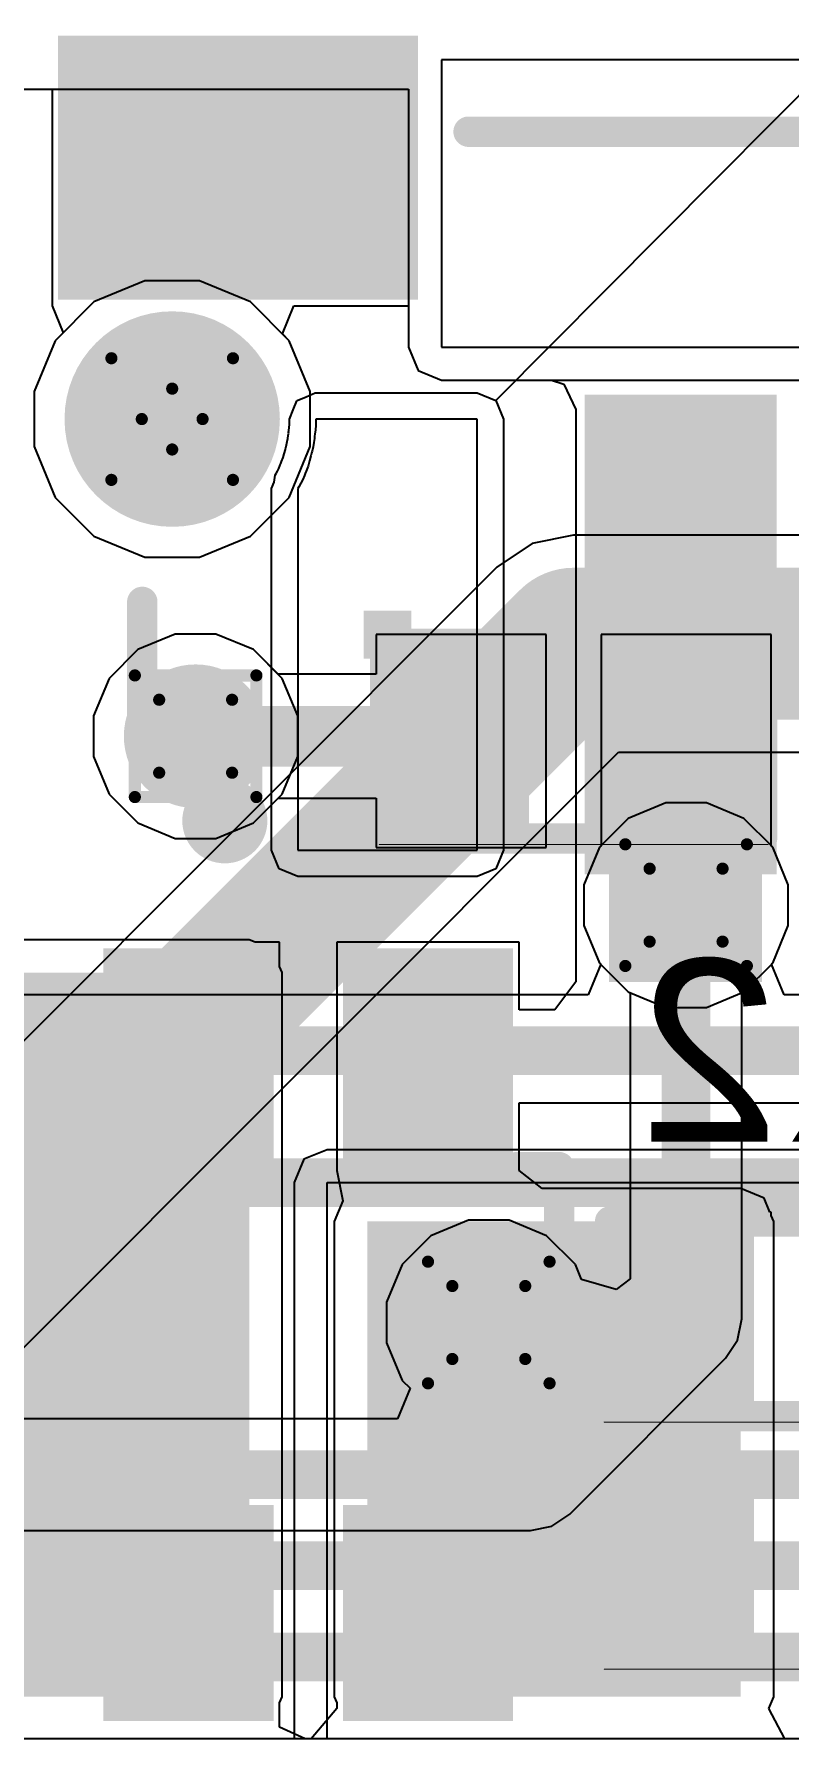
# Model space of a CAD drawing. Header units: inches. Extents: x -22 to 5433, y -13 to 5447.
# Drawn here: x 48.98 to 52.13, y 27.24 to 34.36 of the extents above; entities that cross this region are included whole.
import ezdxf

# ---------------------------------------------------------------- set-up
doc = ezdxf.new("R2010")
doc.units = ezdxf.units.IN
for name, color, linetype in [('Bottom Layer', 5, 'Continuous'), ('Bottom Overlay', 54, 'Continuous'), ('Bottom Paste', 16, 'Continuous'), ('Bottom Solder', 6, 'Continuous'), ('Drill Drawing', 1, 'Continuous'), ('Ground', 16, 'Continuous'), ('Keep-Out Layer', 6, 'Continuous'), ('Pad Holes', 156, 'Continuous'), ('Power', 76, 'Continuous'), ('Top Layer', 1, 'Continuous'), ('Top Overlay', 2, 'Continuous'), ('Top Paste', 8, 'Continuous'), ('Top Solder', 216, 'Continuous'), ('Via Holes', 16, 'Continuous')]:
    doc.layers.add(name, color=color, linetype=linetype)
doc.styles.add('Arial', font='', dxfattribs={"height": 0.2})
doc.styles.get('Arial').set_extended_font_data('Arial')

msp = doc.modelspace()

# ---------------------------------------------------------------- hatches: boundary and pattern name
at = {"layer": 'Bottom Layer'}
for points in [[(50.4821, 33.3542), (49.1821, 33.3542), (49.1821, 34.2542), (50.4821, 34.2542)], [(51.3821, 30.4038), (52.0222, 30.4038), (52.0222, 32.7947), (51.3821, 32.7947)], [(51.3821, 32.7542), (51.9821, 32.7542), (51.9821, 30.9542), (51.3821, 30.9542)], [(50.3571, 31.9542), (50.5571, 31.9542), (50.5571, 31.7542), (50.3571, 31.7542)], [(50.3571, 31.9542), (50.5571, 31.9542), (50.5571, 31.7542), (50.3571, 31.7542)], [(48.0761, 27.4185), (49.8791, 27.4185), (49.8791, 30.4425), (48.0761, 30.4425)], [(49.3711, 30.4425), (49.8791, 30.4425), (49.8791, 29.7435), (49.3711, 29.7435)], [(50.3721, 30.4425), (50.8801, 30.4425), (50.8801, 29.7435), (50.3721, 29.7435)], [(50.3721, 27.4185), (51.9333, 27.4185), (51.9333, 29.4035), (50.3721, 29.4035)], [(51.4761, 28.6796), (51.4761, 29.3146), (51.9333, 29.3146), (51.9333, 28.6796)], [(51.4761, 27.6479), (51.4761, 28.2829), (51.9333, 28.2829), (51.9333, 27.6479)], [(49.3711, 28.1175), (49.8791, 28.1175), (49.8791, 27.4185), (49.3711, 27.4185)], [(50.3721, 28.1175), (50.8801, 28.1175), (50.8801, 27.4185), (50.3721, 27.4185)]]:
    msp.add_hatch(color=5, dxfattribs=at).paths.add_polyline_path(points)
h = msp.add_hatch(color=5, dxfattribs=at)
edge = h.paths.add_edge_path()
edge.add_arc((49.6551, 31.4296), 0.3, 0, 360)
h = msp.add_hatch(color=5, dxfattribs=at)
edge = h.paths.add_edge_path()
edge.add_arc((51.7047, 30.7243), 0.3, 0, 360)
h = msp.add_hatch(color=5, dxfattribs=at)
edge = h.paths.add_edge_path()
edge.add_arc((50.8801, 28.9813), 0.3, 0, 360)
at = {"layer": 'Bottom Paste'}
for points in [[(50.4821, 33.3542), (49.1821, 33.3542), (49.1821, 34.2542), (50.4821, 34.2542)], [(51.3821, 32.7542), (51.9821, 32.7542), (51.9821, 30.9542), (51.3821, 30.9542)], [(49.3711, 30.4425), (49.8791, 30.4425), (49.8791, 29.7435), (49.3711, 29.7435)], [(50.3721, 30.4425), (50.8801, 30.4425), (50.8801, 29.7435), (50.3721, 29.7435)], [(51.4761, 28.6796), (51.4761, 29.3146), (51.9333, 29.3146), (51.9333, 28.6796)], [(51.4761, 27.6479), (51.4761, 28.2829), (51.9333, 28.2829), (51.9333, 27.6479)], [(49.3711, 28.1175), (49.8791, 28.1175), (49.8791, 27.4185), (49.3711, 27.4185)], [(50.3721, 28.1175), (50.8801, 28.1175), (50.8801, 27.4185), (50.3721, 27.4185)]]:
    msp.add_hatch(color=16, dxfattribs=at).paths.add_polyline_path(points)
at = {"layer": 'Bottom Solder'}
for points in [[(50.5837, 33.2526), (49.0805, 33.2526), (49.0805, 34.3558), (50.5837, 34.3558)], [(51.2805, 32.8558), (52.0837, 32.8558), (52.0837, 30.8526), (51.2805, 30.8526)], [(49.2695, 30.5441), (49.9807, 30.5441), (49.9807, 29.6419), (49.2695, 29.6419)], [(50.2705, 30.5441), (50.9817, 30.5441), (50.9817, 29.6419), (50.2705, 29.6419)], [(51.4211, 28.6246), (51.4211, 29.3696), (51.9883, 29.3696), (51.9883, 28.6246)], [(51.4211, 27.5929), (51.4211, 28.3379), (51.9883, 28.3379), (51.9883, 27.5929)], [(49.2695, 28.2191), (49.9807, 28.2191), (49.9807, 27.3169), (49.2695, 27.3169)], [(50.2705, 28.2191), (50.9817, 28.2191), (50.9817, 27.3169), (50.2705, 27.3169)]]:
    msp.add_hatch(color=6, dxfattribs=at).paths.add_polyline_path(points)
h = msp.add_hatch(color=6, dxfattribs=at)
edge = h.paths.add_edge_path()
edge.add_arc((49.5571, 32.7542), 0.1016, 0, 360)
at = {"layer": 'Ground'}
h = msp.add_hatch(color=16, dxfattribs=at)
edge = h.paths.add_edge_path()
edge.add_arc((49.6551, 31.4296), 0.3, 0, 360)
h = msp.add_hatch(color=16, dxfattribs=at)
edge = h.paths.add_edge_path()
edge.add_arc((51.7047, 30.7243), 0.3, 0, 360)
h = msp.add_hatch(color=16, dxfattribs=at)
edge = h.paths.add_edge_path()
edge.add_arc((50.8801, 28.9813), 0.3, 0, 360)
at = {"layer": 'Pad Holes'}
h = msp.add_hatch(color=7, dxfattribs=at)
edge = h.paths.add_edge_path()
edge.add_arc((49.5571, 32.7542), 0.45, 0, 360)
at = {"layer": 'Power'}
h = msp.add_hatch(color=76, dxfattribs=at)
edge = h.paths.add_edge_path()
edge.add_arc((49.6551, 31.4296), 0.3, 0, 360)
h = msp.add_hatch(color=76, dxfattribs=at)
edge = h.paths.add_edge_path()
edge.add_arc((51.7047, 30.7243), 0.3, 0, 360)
h = msp.add_hatch(color=76, dxfattribs=at)
edge = h.paths.add_edge_path()
edge.add_arc((50.8801, 28.9813), 0.3, 0, 360)
at = {"layer": 'Top Layer'}
h = msp.add_hatch(color=1, dxfattribs=at)
edge = h.paths.add_edge_path()
edge.add_arc((49.6551, 31.4296), 0.3, 0, 360)
for points in [[(50.5363, 31.0919), (50.5363, 31.7269), (50.9935, 31.7269), (50.9935, 31.0919)], [(51.4761, 31.0919), (51.4761, 31.7269), (51.9333, 31.7269), (51.9333, 31.0919)]]:
    msp.add_hatch(color=1, dxfattribs=at).paths.add_polyline_path(points)
h = msp.add_hatch(color=1, dxfattribs=at)
edge = h.paths.add_edge_path()
edge.add_arc((51.7047, 30.7243), 0.3, 0, 360)
h = msp.add_hatch(color=1, dxfattribs=at)
edge = h.paths.add_edge_path()
edge.add_arc((50.8801, 28.9813), 0.3, 0, 360)
at = {"layer": 'Top Paste'}
for points in [[(50.5363, 31.0919), (50.5363, 31.7269), (50.9935, 31.7269), (50.9935, 31.0919)], [(51.4761, 31.0919), (51.4761, 31.7269), (51.9333, 31.7269), (51.9333, 31.0919)]]:
    msp.add_hatch(color=8, dxfattribs=at).paths.add_polyline_path(points)
at = {"layer": 'Top Solder'}
h = msp.add_hatch(color=216, dxfattribs=at)
edge = h.paths.add_edge_path()
edge.add_arc((49.5571, 32.7542), 0.1016, 0, 360)
for points in [[(50.4813, 31.0369), (50.4813, 31.7819), (51.0485, 31.7819), (51.0485, 31.0369)], [(51.4211, 31.0369), (51.4211, 31.7819), (51.9883, 31.7819), (51.9883, 31.0369)]]:
    msp.add_hatch(color=216, dxfattribs=at).paths.add_polyline_path(points)
at = {"layer": 'Via Holes'}
h = msp.add_hatch(color=7, dxfattribs=at)
edge = h.paths.add_edge_path()
edge.add_arc((49.6551, 31.4296), 0.15, 0, 360)
h = msp.add_hatch(color=7, dxfattribs=at)
edge = h.paths.add_edge_path()
edge.add_arc((51.7047, 30.7243), 0.15, 0, 360)
h = msp.add_hatch(color=7, dxfattribs=at)
edge = h.paths.add_edge_path()
edge.add_arc((50.8801, 28.9813), 0.15, 0, 360)

# ---------------------------------------------------------------- linework, layer by layer
at = {"layer": 'Bottom Layer'}
for p, q in [((40.7652, 34.1324), (49.0551, 34.1324)), ((49.0551, 34.1324), (49.0551, 33.2272)), ((49.0551, 33.2272), (49.0551, 33.2272)), ((49.0551, 33.2272), (49.1017, 33.1147)), ((50.0174, 33.1098), (50.066, 33.2272)), ((50.066, 33.2272), (50.5446, 33.2272)), ((50.5446, 33.2272), (50.5446, 33.0542)), ((49.1017, 33.1147), (49.068, 33.081)), ((50.0463, 33.081), (50.0174, 33.1098)), ((49.068, 33.081), (48.9801, 32.8689)), ((50.1341, 32.8689), (50.0463, 33.081)), ((50.5446, 33.0542), (50.5849, 32.957)), ((50.5849, 32.957), (50.6821, 32.9167)), ((50.6821, 32.9167), (51.1428, 32.9167)), ((51.1428, 32.9167), (51.1936, 32.9006)), ((51.1936, 32.9006), (51.2446, 32.7947)), ((48.9801, 32.8689), (48.9801, 32.6394)), ((50.1341, 32.6394), (50.1341, 32.8689)), ((50.8321, 32.7542), (50.1571, 32.7542)), ((50.1571, 32.7542), (50.1573, 32.7452)), ((50.8321, 30.9542), (50.8321, 32.7542)), ((51.2446, 32.7947), (51.2446, 30.4038)), ((50.1522, 32.6827), (50.1514, 32.6737)), ((50.1536, 32.6916), (50.1522, 32.6827)), ((50.1522, 32.6827), (50.1522, 32.6827)), ((50.1557, 32.7094), (50.1536, 32.6916)), ((50.1569, 32.7273), (50.1557, 32.7094)), ((50.1573, 32.7452), (50.1569, 32.7273)), ((48.9801, 32.6394), (49.068, 32.4273)), ((50.0463, 32.4273), (50.1341, 32.6394)), ((50.1395, 32.6116), (50.137, 32.6007)), ((50.1418, 32.6203), (50.1395, 32.6116)), ((50.1459, 32.6379), (50.1418, 32.6203)), ((50.1491, 32.6557), (50.1459, 32.6379)), ((50.1514, 32.6737), (50.1491, 32.6557)), ((50.117, 32.5371), (50.1127, 32.5269)), ((50.1247, 32.558), (50.117, 32.5371)), ((50.1314, 32.5792), (50.1247, 32.558)), ((50.137, 32.6007), (50.1314, 32.5792)), ((50.0866, 32.4712), (50.0821, 32.4637)), ((50.0951, 32.4866), (50.0866, 32.4712)), ((50.1028, 32.5024), (50.0951, 32.4866)), ((50.1096, 32.5186), (50.1028, 32.5024)), ((50.1127, 32.5269), (50.1096, 32.5186)), ((49.068, 32.4273), (49.2303, 32.265)), ((49.884, 32.265), (50.0463, 32.4273)), ((50.0821, 32.4637), (50.0821, 32.4542)), ((50.0821, 32.4542), (50.0821, 30.9542)), ((49.2303, 32.265), (49.4423, 32.1772)), ((49.6719, 32.1772), (49.884, 32.265)), ((49.4423, 32.1772), (49.6719, 32.1772)), ((49.5702, 31.8566), (49.4132, 31.7916)), ((49.74, 31.8566), (49.5702, 31.8566)), ((49.897, 31.7916), (49.74, 31.8566)), ((49.4132, 31.7916), (49.2931, 31.6714)), ((50.0171, 31.6714), (49.897, 31.7916)), ((49.2931, 31.6714), (49.2281, 31.5145)), ((50.0821, 31.5145), (50.0171, 31.6714)), ((49.2281, 31.5145), (49.2281, 31.3446)), ((50.0821, 31.3446), (50.0821, 31.5145)), ((49.2281, 31.3446), (49.2931, 31.1877)), ((50.0171, 31.1877), (50.0821, 31.3446)), ((49.2931, 31.1877), (49.4132, 31.0676)), ((49.897, 31.0676), (50.0171, 31.1877)), ((49.4132, 31.0676), (49.5702, 31.0026)), ((49.74, 31.0026), (49.897, 31.0676)), ((49.5702, 31.0026), (49.74, 31.0026)), ((50.0821, 30.9542), (50.8321, 30.9542)), ((49.8791, 30.58), (48.0761, 30.58)), ((49.9044, 30.5695), (49.8791, 30.58)), ((50.0061, 30.5695), (49.9044, 30.5695)), ((50.0061, 30.4678), (50.0061, 30.5695)), ((51.0071, 30.5695), (50.2451, 30.5695)), ((50.2451, 30.5695), (50.2451, 29.6165)), ((51.0071, 30.2873), (51.0071, 30.5695)), ((50.0166, 30.4425), (50.0061, 30.4678)), ((50.0166, 27.4185), (50.0166, 30.4425)), ((51.2446, 30.4038), (51.1555, 30.2873)), ((51.1555, 30.2873), (51.0071, 30.2873)), ((51.0071, 29.668), (51.0071, 29.8988)), ((51.0071, 29.8988), (52.219, 29.8988)), ((51.0071, 29.6165), (51.0071, 29.668)), ((50.2451, 29.6165), (50.2451, 29.6165)), ((50.2451, 29.6165), (50.2703, 29.4895)), ((51.1028, 29.541), (51.0071, 29.6165)), ((50.2703, 29.4895), (50.2347, 29.4035)), ((51.9333, 29.541), (51.1028, 29.541)), ((52.0305, 29.5007), (51.9333, 29.541)), ((52.055, 29.4416), (52.0305, 29.5007)), ((52.0603, 29.4416), (52.055, 29.4416)), ((52.0603, 29.4288), (52.0603, 29.4416)), ((52.0708, 29.4035), (52.0603, 29.4288)), ((50.2347, 29.4035), (50.2347, 27.4185)), ((52.0708, 27.4185), (52.0708, 29.4035)), ((50.0061, 27.3933), (50.0166, 27.4185)), ((50.2347, 27.4185), (50.2451, 27.3933)), ((52.0504, 27.3694), (52.0708, 27.4185)), ((50.0061, 27.2915), (50.0061, 27.3933)), ((50.2451, 27.3694), (50.1385, 27.2424)), ((50.2451, 27.3933), (50.2451, 27.3694)), ((52.1175, 27.2424), (52.0504, 27.3694)), ((50.1128, 27.2424), (50.0061, 27.2915)), ((50.1385, 27.2424), (50.1128, 27.2424)), ((52.8554, 27.2424), (52.1175, 27.2424))]:
    msp.add_line(p, q, dxfattribs=at)
msp.add_lwpolyline([(50.6261, 30.093, 0.127, 0.127, 0), (52.2995, 30.093, 0.127, 0.127, 0)], format="xyseb", dxfattribs=at)
msp.add_lwpolyline([(50.5944, 30.093, 0.0635, 0.0635, 1), (50.6579, 30.093, 0.0635, 0.0635, 1)], format="xyseb", close=True, dxfattribs=at)
at = {"layer": 'Bottom Overlay'}
for points in [[(50.7956, 33.9542, 0.127, 0.127, 0), (52.5686, 33.9542, 0.127, 0.127, 0)], [(49.4321, 31.4042, 0.127, 0.127, 0), (49.4321, 31.9907, 0.127, 0.127, 0)], [(49.4321, 31.4042, 0.127, 0.127, 0), (49.7686, 31.4042, 0.127, 0.127, 0)], [(50.9967, 29.6301, 0.127, 0.127, 0), (51.1739, 29.6301, 0.127, 0.127, 0)], [(51.1739, 29.6301, 0.127, 0.127, 0), (51.1745, 28.2193, 0.127, 0.127, 0)], [(51.3872, 28.5907, 0.127, 0.127, 0), (51.3872, 29.4035, 0.127, 0.127, 0)], [(51.3872, 29.4035, 0.127, 0.127, 0), (52.962, 29.4035, 0.127, 0.127, 0)], [(51.3872, 28.5907, 0.127, 0.127, 0), (52.962, 28.5907, 0.127, 0.127, 0)], [(51.3618, 28.5653, 0.00323, 0.00323, 0), (52.9874, 28.5653, 0.00323, 0.00323, 0)], [(51.3872, 27.559, 0.127, 0.127, 0), (51.3872, 28.3718, 0.127, 0.127, 0)], [(51.3872, 28.3718, 0.127, 0.127, 0), (52.962, 28.3718, 0.127, 0.127, 0)], [(50.9973, 28.2193, 0.127, 0.127, 0), (51.1745, 28.2193, 0.127, 0.127, 0)], [(51.3872, 27.559, 0.127, 0.127, 0), (52.962, 27.559, 0.127, 0.127, 0)], [(51.3618, 27.5336, 0.00323, 0.00323, 0), (52.9874, 27.5336, 0.00323, 0.00323, 0)]]:
    msp.add_lwpolyline(points, format="xyseb", dxfattribs=at)
for points in [[(50.7639, 33.9542, 0.0635, 0.0635, 1), (50.8274, 33.9542, 0.0635, 0.0635, 1)], [(49.4004, 31.9907, 0.0635, 0.0635, 1), (49.4639, 31.9907, 0.0635, 0.0635, 1)], [(49.4004, 31.4042, 0.0635, 0.0635, 1), (49.4639, 31.4042, 0.0635, 0.0635, 1)], [(49.4004, 31.4042, 0.0635, 0.0635, 1), (49.4639, 31.4042, 0.0635, 0.0635, 1)], [(49.7369, 31.4042, 0.0635, 0.0635, 1), (49.8004, 31.4042, 0.0635, 0.0635, 1)], [(49.8279, 31.0766, 0.254, 0.254, 1), (49.7263, 31.0766, 0.254, 0.254, 1)], [(49.6628, 31.0766, 0.127, 0.127, 1), (49.7898, 31.0766, 0.127, 0.127, 1)], [(49.7644, 31.0766, 0.127, 0.127, 1), (49.8914, 31.0766, 0.127, 0.127, 1)], [(50.965, 29.6301, 0.0635, 0.0635, 1), (51.0285, 29.6301, 0.0635, 0.0635, 1)], [(51.1422, 29.6301, 0.0635, 0.0635, 1), (51.2057, 29.6301, 0.0635, 0.0635, 1)], [(51.1422, 29.6301, 0.0635, 0.0635, 1), (51.2057, 29.6301, 0.0635, 0.0635, 1)], [(51.3555, 29.4035, 0.0635, 0.0635, 1), (51.419, 29.4035, 0.0635, 0.0635, 1)], [(51.3555, 29.4035, 0.0635, 0.0635, 1), (51.419, 29.4035, 0.0635, 0.0635, 1)], [(51.3555, 28.5907, 0.0635, 0.0635, 1), (51.419, 28.5907, 0.0635, 0.0635, 1)], [(51.3555, 28.5907, 0.0635, 0.0635, 1), (51.419, 28.5907, 0.0635, 0.0635, 1)], [(51.361, 28.5653, 0.00161, 0.00161, 1), (51.3626, 28.5653, 0.00161, 0.00161, 1)], [(51.3555, 28.3718, 0.0635, 0.0635, 1), (51.419, 28.3718, 0.0635, 0.0635, 1)], [(51.3555, 28.3718, 0.0635, 0.0635, 1), (51.419, 28.3718, 0.0635, 0.0635, 1)], [(50.9656, 28.2193, 0.0635, 0.0635, 1), (51.0291, 28.2193, 0.0635, 0.0635, 1)], [(51.1428, 28.2193, 0.0635, 0.0635, 1), (51.2063, 28.2193, 0.0635, 0.0635, 1)], [(51.1428, 28.2193, 0.0635, 0.0635, 1), (51.2063, 28.2193, 0.0635, 0.0635, 1)], [(51.3555, 27.559, 0.0635, 0.0635, 1), (51.419, 27.559, 0.0635, 0.0635, 1)], [(51.3555, 27.559, 0.0635, 0.0635, 1), (51.419, 27.559, 0.0635, 0.0635, 1)], [(51.361, 27.5336, 0.00161, 0.00161, 1), (51.3626, 27.5336, 0.00161, 0.00161, 1)]]:
    msp.add_lwpolyline(points, format="xyseb", close=True, dxfattribs=at)
at = {"layer": 'Bottom Solder'}
for p, q in [((50.9099, 32.8319), (5432.8521, 5447.4931)), ((50.0629, 32.7922), (50.078, 32.8305)), ((50.078, 32.8305), (50.0789, 32.831)), ((50.0789, 32.831), (50.0793, 32.8319)), ((50.0793, 32.8319), (50.1174, 32.8477)), ((50.1174, 32.8477), (50.1551, 32.8641)), ((50.1551, 32.8641), (50.1561, 32.8637)), ((50.1561, 32.8637), (50.1571, 32.8641)), ((50.1571, 32.8641), (50.8321, 32.8641)), ((50.8321, 32.8641), (50.9099, 32.8319)), ((50.9099, 32.8319), (50.9421, 32.7542)), ((50.0471, 32.7542), (50.0629, 32.7922)), ((50.0475, 32.7532), (50.0471, 32.7542)), ((50.0472, 32.7522), (50.0475, 32.7532)), ((50.0473, 32.7453), (50.0472, 32.7522)), ((50.9421, 32.7542), (50.9421, 30.9542)), ((50.0404, 32.6725), (50.0421, 32.6857)), ((50.0421, 32.6857), (50.0427, 32.6927)), ((50.0427, 32.6927), (50.0445, 32.696)), ((50.0436, 32.6998), (50.0446, 32.7065)), ((50.0445, 32.696), (50.0436, 32.6998)), ((50.0446, 32.7065), (50.0462, 32.7196)), ((50.0462, 32.7196), (50.047, 32.7321)), ((50.047, 32.7321), (50.0473, 32.7453)), ((50.0207, 32.5937), (50.0257, 32.6096)), ((50.0257, 32.6096), (50.0301, 32.6265)), ((50.0301, 32.6265), (50.0321, 32.6354)), ((50.0321, 32.6354), (50.0336, 32.6376)), ((50.0333, 32.6402), (50.0351, 32.647)), ((50.0336, 32.6376), (50.0333, 32.6402)), ((50.0351, 32.647), (50.0381, 32.66)), ((50.0381, 32.66), (50.0404, 32.6725)), ((49.9914, 32.5262), (49.9974, 32.5372)), ((49.9974, 32.5372), (50.0026, 32.5479)), ((50.0026, 32.5479), (50.0075, 32.5595)), ((50.0075, 32.5595), (50.0098, 32.5656)), ((50.0098, 32.5656), (50.0111, 32.567)), ((50.0111, 32.5689), (50.0146, 32.5773)), ((50.0111, 32.567), (50.0111, 32.5689)), ((50.0146, 32.5773), (50.0207, 32.5937)), ((49.9721, 32.4636), (49.9835, 32.4911)), ((49.9835, 32.4911), (49.9879, 32.5205)), ((49.9879, 32.5205), (49.9914, 32.5262)), ((49.9721, 32.454), (49.9721, 32.4636)), ((49.9721, 30.9542), (49.9721, 32.454)), ((50.0044, 30.8764), (49.9721, 30.9542)), ((50.9421, 30.9542), (50.9099, 30.8764)), ((50.0821, 30.8442), (50.0044, 30.8764)), ((50.8321, 30.8442), (50.0821, 30.8442)), ((50.9099, 30.8764), (50.8321, 30.8442))]:
    msp.add_line(p, q, dxfattribs=at)
at = {"layer": 'Drill Drawing'}
for points in [[(49.3031, 33.0082, 0.0508, 0.0508, 0), (49.5571, 32.8812, 0.0508, 0.0508, 0)], [(49.3031, 33.0082, 0.0508, 0.0508, 0), (49.4301, 32.7542, 0.0508, 0.0508, 0)], [(49.5571, 32.8812, 0.0508, 0.0508, 0), (49.8111, 33.0082, 0.0508, 0.0508, 0)], [(49.6841, 32.7542, 0.0508, 0.0508, 0), (49.8111, 33.0082, 0.0508, 0.0508, 0)], [(49.3031, 32.5002, 0.0508, 0.0508, 0), (49.4301, 32.7542, 0.0508, 0.0508, 0)], [(49.6841, 32.7542, 0.0508, 0.0508, 0), (49.8111, 32.5002, 0.0508, 0.0508, 0)], [(49.3031, 32.5002, 0.0508, 0.0508, 0), (49.5571, 32.6272, 0.0508, 0.0508, 0)], [(49.5571, 32.6272, 0.0508, 0.0508, 0), (49.8111, 32.5002, 0.0508, 0.0508, 0)], [(49.4011, 31.6836, 0.0508, 0.0508, 0), (49.9091, 31.6836, 0.0508, 0.0508, 0)], [(49.4011, 31.1756, 0.0508, 0.0508, 0), (49.4011, 31.6836, 0.0508, 0.0508, 0)], [(49.9091, 31.1756, 0.0508, 0.0508, 0), (49.9091, 31.6836, 0.0508, 0.0508, 0)], [(49.5027, 31.582, 0.0508, 0.0508, 0), (49.8075, 31.582, 0.0508, 0.0508, 0)], [(49.5027, 31.2772, 0.0508, 0.0508, 0), (49.5027, 31.582, 0.0508, 0.0508, 0)], [(49.8075, 31.2772, 0.0508, 0.0508, 0), (49.8075, 31.582, 0.0508, 0.0508, 0)], [(49.5027, 31.2772, 0.0508, 0.0508, 0), (49.8075, 31.2772, 0.0508, 0.0508, 0)], [(49.4011, 31.1756, 0.0508, 0.0508, 0), (49.9091, 31.1756, 0.0508, 0.0508, 0)], [(51.4507, 30.9783, 0.0508, 0.0508, 0), (51.9587, 30.9783, 0.0508, 0.0508, 0)], [(51.4507, 30.4703, 0.0508, 0.0508, 0), (51.4507, 30.9783, 0.0508, 0.0508, 0)], [(51.9587, 30.4703, 0.0508, 0.0508, 0), (51.9587, 30.9783, 0.0508, 0.0508, 0)], [(51.5523, 30.8767, 0.0508, 0.0508, 0), (51.8571, 30.8767, 0.0508, 0.0508, 0)], [(51.5523, 30.5719, 0.0508, 0.0508, 0), (51.5523, 30.8767, 0.0508, 0.0508, 0)], [(51.8571, 30.5719, 0.0508, 0.0508, 0), (51.8571, 30.8767, 0.0508, 0.0508, 0)], [(51.5523, 30.5719, 0.0508, 0.0508, 0), (51.8571, 30.5719, 0.0508, 0.0508, 0)], [(51.4507, 30.4703, 0.0508, 0.0508, 0), (51.9587, 30.4703, 0.0508, 0.0508, 0)], [(50.6261, 29.2353, 0.0508, 0.0508, 0), (51.1341, 29.2353, 0.0508, 0.0508, 0)], [(50.6261, 28.7273, 0.0508, 0.0508, 0), (50.6261, 29.2353, 0.0508, 0.0508, 0)], [(51.1341, 28.7273, 0.0508, 0.0508, 0), (51.1341, 29.2353, 0.0508, 0.0508, 0)], [(50.7277, 29.1337, 0.0508, 0.0508, 0), (51.0325, 29.1337, 0.0508, 0.0508, 0)], [(50.7277, 28.8289, 0.0508, 0.0508, 0), (50.7277, 29.1337, 0.0508, 0.0508, 0)], [(51.0325, 28.8289, 0.0508, 0.0508, 0), (51.0325, 29.1337, 0.0508, 0.0508, 0)], [(50.7277, 28.8289, 0.0508, 0.0508, 0), (51.0325, 28.8289, 0.0508, 0.0508, 0)], [(50.6261, 28.7273, 0.0508, 0.0508, 0), (51.1341, 28.7273, 0.0508, 0.0508, 0)]]:
    msp.add_lwpolyline(points, format="xyseb", dxfattribs=at)
for points in [[(49.2904, 33.0082, 0.0254, 0.0254, 1), (49.3158, 33.0082, 0.0254, 0.0254, 1)], [(49.2904, 33.0082, 0.0254, 0.0254, 1), (49.3158, 33.0082, 0.0254, 0.0254, 1)], [(49.7984, 33.0082, 0.0254, 0.0254, 1), (49.8238, 33.0082, 0.0254, 0.0254, 1)], [(49.7984, 33.0082, 0.0254, 0.0254, 1), (49.8238, 33.0082, 0.0254, 0.0254, 1)], [(49.5444, 32.8812, 0.0254, 0.0254, 1), (49.5698, 32.8812, 0.0254, 0.0254, 1)], [(49.5444, 32.8812, 0.0254, 0.0254, 1), (49.5698, 32.8812, 0.0254, 0.0254, 1)], [(49.4174, 32.7542, 0.0254, 0.0254, 1), (49.4428, 32.7542, 0.0254, 0.0254, 1)], [(49.4174, 32.7542, 0.0254, 0.0254, 1), (49.4428, 32.7542, 0.0254, 0.0254, 1)], [(49.6714, 32.7542, 0.0254, 0.0254, 1), (49.6968, 32.7542, 0.0254, 0.0254, 1)], [(49.6714, 32.7542, 0.0254, 0.0254, 1), (49.6968, 32.7542, 0.0254, 0.0254, 1)], [(49.5444, 32.6272, 0.0254, 0.0254, 1), (49.5698, 32.6272, 0.0254, 0.0254, 1)], [(49.5444, 32.6272, 0.0254, 0.0254, 1), (49.5698, 32.6272, 0.0254, 0.0254, 1)], [(49.2904, 32.5002, 0.0254, 0.0254, 1), (49.3158, 32.5002, 0.0254, 0.0254, 1)], [(49.2904, 32.5002, 0.0254, 0.0254, 1), (49.3158, 32.5002, 0.0254, 0.0254, 1)], [(49.7984, 32.5002, 0.0254, 0.0254, 1), (49.8238, 32.5002, 0.0254, 0.0254, 1)], [(49.7984, 32.5002, 0.0254, 0.0254, 1), (49.8238, 32.5002, 0.0254, 0.0254, 1)], [(49.3884, 31.6836, 0.0254, 0.0254, 1), (49.4138, 31.6836, 0.0254, 0.0254, 1)], [(49.3884, 31.6836, 0.0254, 0.0254, 1), (49.4138, 31.6836, 0.0254, 0.0254, 1)], [(49.8964, 31.6836, 0.0254, 0.0254, 1), (49.9218, 31.6836, 0.0254, 0.0254, 1)], [(49.8964, 31.6836, 0.0254, 0.0254, 1), (49.9218, 31.6836, 0.0254, 0.0254, 1)], [(49.49, 31.582, 0.0254, 0.0254, 1), (49.5154, 31.582, 0.0254, 0.0254, 1)], [(49.49, 31.582, 0.0254, 0.0254, 1), (49.5154, 31.582, 0.0254, 0.0254, 1)], [(49.7948, 31.582, 0.0254, 0.0254, 1), (49.8202, 31.582, 0.0254, 0.0254, 1)], [(49.7948, 31.582, 0.0254, 0.0254, 1), (49.8202, 31.582, 0.0254, 0.0254, 1)], [(49.49, 31.2772, 0.0254, 0.0254, 1), (49.5154, 31.2772, 0.0254, 0.0254, 1)], [(49.49, 31.2772, 0.0254, 0.0254, 1), (49.5154, 31.2772, 0.0254, 0.0254, 1)], [(49.7948, 31.2772, 0.0254, 0.0254, 1), (49.8202, 31.2772, 0.0254, 0.0254, 1)], [(49.7948, 31.2772, 0.0254, 0.0254, 1), (49.8202, 31.2772, 0.0254, 0.0254, 1)], [(49.3884, 31.1756, 0.0254, 0.0254, 1), (49.4138, 31.1756, 0.0254, 0.0254, 1)], [(49.3884, 31.1756, 0.0254, 0.0254, 1), (49.4138, 31.1756, 0.0254, 0.0254, 1)], [(49.8964, 31.1756, 0.0254, 0.0254, 1), (49.9218, 31.1756, 0.0254, 0.0254, 1)], [(49.8964, 31.1756, 0.0254, 0.0254, 1), (49.9218, 31.1756, 0.0254, 0.0254, 1)], [(51.438, 30.9783, 0.0254, 0.0254, 1), (51.4634, 30.9783, 0.0254, 0.0254, 1)], [(51.438, 30.9783, 0.0254, 0.0254, 1), (51.4634, 30.9783, 0.0254, 0.0254, 1)], [(51.946, 30.9783, 0.0254, 0.0254, 1), (51.9714, 30.9783, 0.0254, 0.0254, 1)], [(51.946, 30.9783, 0.0254, 0.0254, 1), (51.9714, 30.9783, 0.0254, 0.0254, 1)], [(51.5396, 30.8767, 0.0254, 0.0254, 1), (51.565, 30.8767, 0.0254, 0.0254, 1)], [(51.5396, 30.8767, 0.0254, 0.0254, 1), (51.565, 30.8767, 0.0254, 0.0254, 1)], [(51.8444, 30.8767, 0.0254, 0.0254, 1), (51.8698, 30.8767, 0.0254, 0.0254, 1)], [(51.8444, 30.8767, 0.0254, 0.0254, 1), (51.8698, 30.8767, 0.0254, 0.0254, 1)], [(51.5396, 30.5719, 0.0254, 0.0254, 1), (51.565, 30.5719, 0.0254, 0.0254, 1)], [(51.5396, 30.5719, 0.0254, 0.0254, 1), (51.565, 30.5719, 0.0254, 0.0254, 1)], [(51.8444, 30.5719, 0.0254, 0.0254, 1), (51.8698, 30.5719, 0.0254, 0.0254, 1)], [(51.8444, 30.5719, 0.0254, 0.0254, 1), (51.8698, 30.5719, 0.0254, 0.0254, 1)], [(51.438, 30.4703, 0.0254, 0.0254, 1), (51.4634, 30.4703, 0.0254, 0.0254, 1)], [(51.438, 30.4703, 0.0254, 0.0254, 1), (51.4634, 30.4703, 0.0254, 0.0254, 1)], [(51.946, 30.4703, 0.0254, 0.0254, 1), (51.9714, 30.4703, 0.0254, 0.0254, 1)], [(51.946, 30.4703, 0.0254, 0.0254, 1), (51.9714, 30.4703, 0.0254, 0.0254, 1)], [(50.6134, 29.2353, 0.0254, 0.0254, 1), (50.6388, 29.2353, 0.0254, 0.0254, 1)], [(50.6134, 29.2353, 0.0254, 0.0254, 1), (50.6388, 29.2353, 0.0254, 0.0254, 1)], [(51.1214, 29.2353, 0.0254, 0.0254, 1), (51.1468, 29.2353, 0.0254, 0.0254, 1)], [(51.1214, 29.2353, 0.0254, 0.0254, 1), (51.1468, 29.2353, 0.0254, 0.0254, 1)], [(50.715, 29.1337, 0.0254, 0.0254, 1), (50.7404, 29.1337, 0.0254, 0.0254, 1)], [(50.715, 29.1337, 0.0254, 0.0254, 1), (50.7404, 29.1337, 0.0254, 0.0254, 1)], [(51.0198, 29.1337, 0.0254, 0.0254, 1), (51.0452, 29.1337, 0.0254, 0.0254, 1)], [(51.0198, 29.1337, 0.0254, 0.0254, 1), (51.0452, 29.1337, 0.0254, 0.0254, 1)], [(50.715, 28.8289, 0.0254, 0.0254, 1), (50.7404, 28.8289, 0.0254, 0.0254, 1)], [(50.715, 28.8289, 0.0254, 0.0254, 1), (50.7404, 28.8289, 0.0254, 0.0254, 1)], [(51.0198, 28.8289, 0.0254, 0.0254, 1), (51.0452, 28.8289, 0.0254, 0.0254, 1)], [(51.0198, 28.8289, 0.0254, 0.0254, 1), (51.0452, 28.8289, 0.0254, 0.0254, 1)], [(50.6134, 28.7273, 0.0254, 0.0254, 1), (50.6388, 28.7273, 0.0254, 0.0254, 1)], [(50.6134, 28.7273, 0.0254, 0.0254, 1), (50.6388, 28.7273, 0.0254, 0.0254, 1)], [(51.1214, 28.7273, 0.0254, 0.0254, 1), (51.1468, 28.7273, 0.0254, 0.0254, 1)], [(51.1214, 28.7273, 0.0254, 0.0254, 1), (51.1468, 28.7273, 0.0254, 0.0254, 1)]]:
    msp.add_lwpolyline(points, format="xyseb", close=True, dxfattribs=at)
at = {"layer": 'Ground'}
for p, q in [((40.7652, 34.1324), (50.5446, 34.1324)), ((50.5446, 34.1324), (50.5446, 33.0542)), ((49.4423, 33.3312), (49.2303, 33.2433)), ((49.6719, 33.3312), (49.4423, 33.3312)), ((49.884, 33.2433), (49.6719, 33.3312)), ((49.2303, 33.2433), (49.068, 33.081)), ((50.0463, 33.081), (49.884, 33.2433)), ((49.068, 33.081), (48.9801, 32.8689)), ((50.1341, 32.8689), (50.0463, 33.081)), ((50.5446, 33.0542), (50.5849, 32.957)), ((50.5849, 32.957), (50.6821, 32.9167)), ((50.6821, 32.9167), (52.6821, 32.9167)), ((48.9801, 32.8689), (48.9801, 32.6394)), ((50.1341, 32.6394), (50.1341, 32.8689)), ((48.9801, 32.6394), (49.068, 32.4273)), ((50.0463, 32.4273), (50.1341, 32.6394)), ((49.068, 32.4273), (49.2303, 32.265)), ((49.884, 32.265), (50.0463, 32.4273)), ((49.2303, 32.265), (49.4423, 32.1772)), ((49.6719, 32.1772), (49.884, 32.265)), ((49.4423, 32.1772), (49.6719, 32.1772)), ((49.5702, 31.8566), (49.4132, 31.7916)), ((49.74, 31.8566), (49.5702, 31.8566)), ((49.897, 31.7916), (49.74, 31.8566)), ((49.4132, 31.7916), (49.2931, 31.6714)), ((50.0171, 31.6714), (49.897, 31.7916)), ((49.2931, 31.6714), (49.2281, 31.5145)), ((50.0821, 31.5145), (50.0171, 31.6714)), ((49.2281, 31.5145), (49.2281, 31.3446)), ((50.0821, 31.3446), (50.0821, 31.5145)), ((49.2281, 31.3446), (49.2931, 31.1877)), ((50.0171, 31.1877), (50.0821, 31.3446)), ((49.2931, 31.1877), (49.4132, 31.0676)), ((49.897, 31.0676), (50.0171, 31.1877)), ((51.6198, 31.1513), (51.4628, 31.0863)), ((51.7897, 31.1513), (51.6198, 31.1513)), ((51.9466, 31.0863), (51.7897, 31.1513)), ((49.4132, 31.0676), (49.5702, 31.0026)), ((49.74, 31.0026), (49.897, 31.0676)), ((51.4628, 31.0863), (51.3427, 30.9662)), ((52.0667, 30.9662), (51.9466, 31.0863)), ((49.5702, 31.0026), (49.74, 31.0026)), ((51.3427, 30.9662), (51.2777, 30.8092)), ((52.1317, 30.8092), (52.0667, 30.9662)), ((51.2777, 30.8092), (51.2777, 30.6394)), ((52.1317, 30.6394), (52.1317, 30.8092)), ((51.2777, 30.6394), (51.3427, 30.4824)), ((52.0667, 30.4824), (52.1317, 30.6394)), ((51.348, 30.4771), (51.2954, 30.3501)), ((51.3427, 30.4824), (51.348, 30.4771)), ((52.0614, 30.4771), (52.0667, 30.4824)), ((52.114, 30.3501), (52.0614, 30.4771)), ((51.2954, 30.3501), (46.0472, 30.3501)), ((58.1333, 30.3501), (52.114, 30.3501))]:
    msp.add_line(p, q, dxfattribs=at)
for points in [[(21.9276, 30.117, 0.2032, 0.2032, 0), (58.1333, 30.117, 0.2032, 0.2032, 0)], [(30.6578, 29.5656, 0.2032, 0.2032, 0), (57.813, 29.5656, 0.2032, 0.2032, 0)], [(31.3182, 28.3464, 0.2032, 0.2032, 0), (58.131, 28.3464, 0.2032, 0.2032, 0)], [(32.0802, 27.9654, 0.2032, 0.2032, 0), (57.3817, 27.9654, 0.2032, 0.2032, 0)], [(34.5955, 27.5844, 0.2032, 0.2032, 0), (56.6997, 27.5844, 0.2032, 0.2032, 0)]]:
    msp.add_lwpolyline(points, format="xyseb", dxfattribs=at)
at = {"layer": 'Keep-Out Layer'}
for p, q in [((52.6821, 34.2542), (50.6821, 34.2542)), ((50.6821, 34.2542), (50.6821, 33.0542)), ((50.6821, 33.0542), (52.6821, 33.0542))]:
    msp.add_line(p, q, dxfattribs=at)
at = {"layer": 'Power'}
for p, q in [((39.5417, 34.1324), (50.5446, 34.1324)), ((50.5446, 34.1324), (50.5446, 33.0542)), ((49.4423, 33.3312), (49.2303, 33.2433)), ((49.6719, 33.3312), (49.4423, 33.3312)), ((49.884, 33.2433), (49.6719, 33.3312)), ((49.2303, 33.2433), (49.068, 33.081)), ((50.0463, 33.081), (49.884, 33.2433)), ((49.068, 33.081), (48.9801, 32.8689)), ((50.1341, 32.8689), (50.0463, 33.081)), ((50.5446, 33.0542), (50.5849, 32.957)), ((50.5849, 32.957), (50.6821, 32.9167)), ((50.6821, 32.9167), (52.6821, 32.9167)), ((48.9801, 32.8689), (48.9801, 32.6394)), ((50.1341, 32.6394), (50.1341, 32.8689)), ((48.9801, 32.6394), (49.068, 32.4273)), ((50.0463, 32.4273), (50.1341, 32.6394)), ((49.068, 32.4273), (49.2303, 32.265)), ((49.884, 32.265), (50.0463, 32.4273)), ((49.2303, 32.265), (49.4423, 32.1772)), ((49.6719, 32.1772), (49.884, 32.265)), ((51.2348, 32.269), (51.0614, 32.2345)), ((53.3104, 32.269), (51.2348, 32.269)), ((51.2348, 32.269), (51.2348, 32.269)), ((51.0614, 32.2345), (50.9143, 32.1362)), ((50.9143, 32.1362), (48.2127, 29.4345)), ((49.4423, 32.1772), (49.6719, 32.1772)), ((50.9143, 32.1362), (50.9143, 32.1362)), ((48.7209, 28.6609), (51.4225, 31.3626)), ((51.4225, 31.3626), (58.054, 31.3626)), ((51.6198, 31.1513), (51.4628, 31.0863)), ((51.7897, 31.1513), (51.6198, 31.1513)), ((51.9466, 31.0863), (51.7897, 31.1513)), ((51.4628, 31.0863), (51.3427, 30.9662)), ((52.0667, 30.9662), (51.9466, 31.0863)), ((51.3427, 30.9662), (51.2777, 30.8092)), ((52.1317, 30.8092), (52.0667, 30.9662)), ((51.2777, 30.8092), (51.2777, 30.6394)), ((52.1317, 30.6394), (52.1317, 30.8092)), ((51.2777, 30.6394), (51.3427, 30.4824)), ((52.0667, 30.4824), (52.1317, 30.6394)), ((51.3427, 30.4824), (51.4628, 30.3623)), ((51.9466, 30.3623), (52.0667, 30.4824)), ((51.4628, 30.3623), (51.6198, 30.2973)), ((51.7897, 30.2973), (51.9466, 30.3623)), ((51.6198, 30.2973), (51.7897, 30.2973)), ((50.205, 29.7031), (50.1078, 29.6628)), ((59.5768, 29.7031), (50.205, 29.7031)), ((50.1078, 29.6628), (50.0675, 29.5656)), ((50.0675, 29.5656), (50.0675, 27.5844)), ((50.205, 27.5844), (50.205, 29.5656)), ((50.205, 29.5656), (59.7735, 29.5656)), ((50.0675, 27.5844), (50.0675, 27.2424)), ((50.205, 27.2424), (50.205, 27.5844)), ((50.0675, 27.2424), (41.5838, 27.2424)), ((52.8554, 27.2424), (50.205, 27.2424))]:
    msp.add_line(p, q, dxfattribs=at)
for points in [[(48.4004, 28.9813, 0.635, 0.635, 0), (51.2348, 31.8158, 0.635, 0.635, 0)], [(51.2348, 31.8158, 0.635, 0.635, 0), (58.054, 31.8158, 0.635, 0.635, 0)]]:
    msp.add_lwpolyline(points, format="xyseb", dxfattribs=at)
msp.add_lwpolyline([(51.0761, 31.8158, 0.3175, 0.3175, 1), (51.3936, 31.8158, 0.3175, 0.3175, 1)], format="xyseb", close=True, dxfattribs=at)
msp.add_lwpolyline([(51.0761, 31.8158, 0.3175, 0.3175, 1), (51.3936, 31.8158, 0.3175, 0.3175, 1)], format="xyseb", close=True, dxfattribs=at)
at = {"layer": 'Top Layer'}
for p, q in [((40.7652, 34.1324), (50.5446, 34.1324)), ((50.5446, 34.1324), (50.5446, 33.0542)), ((49.4423, 33.3312), (49.2303, 33.2433)), ((49.6719, 33.3312), (49.4423, 33.3312)), ((49.884, 33.2433), (49.6719, 33.3312)), ((49.2303, 33.2433), (49.068, 33.081)), ((50.0463, 33.081), (49.884, 33.2433)), ((49.068, 33.081), (48.9801, 32.8689)), ((50.1341, 32.8689), (50.0463, 33.081)), ((50.5446, 33.0542), (50.5849, 32.957)), ((50.5849, 32.957), (50.6821, 32.9167)), ((50.6821, 32.9167), (52.6821, 32.9167)), ((48.9801, 32.8689), (48.9801, 32.6394)), ((50.1341, 32.6394), (50.1341, 32.8689)), ((48.9801, 32.6394), (49.068, 32.4273)), ((50.0463, 32.4273), (50.1341, 32.6394)), ((49.068, 32.4273), (49.2303, 32.265)), ((49.884, 32.265), (50.0463, 32.4273)), ((49.2303, 32.265), (49.4423, 32.1772)), ((49.6719, 32.1772), (49.884, 32.265)), ((49.4423, 32.1772), (49.6719, 32.1772)), ((49.5702, 31.8566), (49.4132, 31.7916)), ((49.74, 31.8566), (49.5702, 31.8566)), ((49.897, 31.7916), (49.74, 31.8566)), ((51.1205, 31.8539), (50.4093, 31.8539)), ((50.4093, 31.8539), (50.4093, 31.6885)), ((51.1205, 30.9649), (51.1205, 31.8539)), ((52.0603, 31.8539), (51.3491, 31.8539)), ((51.3491, 31.8539), (51.3491, 30.9726)), ((52.0603, 30.9726), (52.0603, 31.8539)), ((49.4132, 31.7916), (49.2931, 31.6714)), ((50, 31.6885), (49.897, 31.7916)), ((50.4093, 31.6885), (50, 31.6885)), ((49.2931, 31.6714), (49.2281, 31.5145)), ((49.2281, 31.5145), (49.2281, 31.3446)), ((49.2281, 31.3446), (49.2931, 31.1877)), ((49.2931, 31.1877), (49.4132, 31.0676)), ((49.897, 31.0676), (50, 31.1706)), ((50, 31.1706), (50.4093, 31.1706)), ((50.4093, 31.1706), (50.4093, 30.9649)), ((49.4132, 31.0676), (49.5702, 31.0026)), ((49.74, 31.0026), (49.897, 31.0676)), ((49.5702, 31.0026), (49.74, 31.0026)), ((51.3491, 30.9726), (51.3427, 30.9662)), ((52.0667, 30.9662), (52.0603, 30.9726)), ((50.4093, 30.9649), (51.1205, 30.9649)), ((51.3427, 30.9662), (51.2777, 30.8092)), ((52.1317, 30.8092), (52.0667, 30.9662)), ((51.2777, 30.8092), (51.2777, 30.6394)), ((52.1317, 30.6394), (52.1317, 30.8092)), ((51.2777, 30.6394), (51.3427, 30.4824)), ((52.0667, 30.4824), (52.1317, 30.6394)), ((51.3427, 30.4824), (51.4628, 30.3623)), ((51.9466, 30.3623), (52.0667, 30.4824)), ((51.4628, 30.3623), (51.4716, 30.3587)), ((51.4716, 30.3587), (51.4716, 29.1635)), ((51.9378, 30.3587), (51.9466, 30.3623)), ((51.9378, 28.9971), (51.9378, 30.3587)), ((50.7952, 29.4083), (50.6383, 29.3433)), ((50.9651, 29.4083), (50.7952, 29.4083)), ((51.122, 29.3433), (50.9651, 29.4083)), ((50.6383, 29.3433), (50.5182, 29.2232)), ((51.2421, 29.2232), (51.122, 29.3433)), ((50.5182, 29.2232), (50.4531, 29.0663)), ((51.2679, 29.1611), (51.2421, 29.2232)), ((51.412, 29.1186), (51.2679, 29.1611)), ((51.4716, 29.1635), (51.412, 29.1186)), ((50.4531, 29.0663), (50.4531, 28.8964)), ((51.9201, 28.9079), (51.9378, 28.9971)), ((51.8695, 28.8323), (51.9201, 28.9079)), ((50.4531, 28.8964), (50.5182, 28.7395)), ((51.2188, 28.1816), (51.8695, 28.8323)), ((50.5511, 28.7065), (50.4985, 28.5795)), ((50.5182, 28.7395), (50.5511, 28.7065)), ((50.4985, 28.5795), (48.7432, 28.5795)), ((51.054, 28.1133), (51.1432, 28.1311)), ((51.1432, 28.1311), (51.2188, 28.1816)), ((34.7213, 28.1133), (51.054, 28.1133)), ((52.5606, 27.2424), (41.5838, 27.2424))]:
    msp.add_line(p, q, dxfattribs=at)
for points in [[(49.6551, 31.4296, 0.254, 0.254, 0), (50.7447, 31.4296, 0.254, 0.254, 0)], [(51.7047, 30.7243, 0.2032, 0.2032, 0), (51.7047, 31.4094, 0.2032, 0.2032, 0)], [(51.7047, 28.9971, 0.2032, 0.2032, 0), (51.7047, 30.7243, 0.2032, 0.2032, 0)], [(51.054, 28.3464, 0.2032, 0.2032, 0), (51.7047, 28.9971, 0.2032, 0.2032, 0)], [(34.6248, 28.3464, 0.2032, 0.2032, 0), (51.054, 28.3464, 0.2032, 0.2032, 0)]]:
    msp.add_lwpolyline(points, format="xyseb", dxfattribs=at)
for points in [[(49.5916, 31.4296, 0.127, 0.127, 1), (49.7186, 31.4296, 0.127, 0.127, 1)], [(50.6812, 31.4296, 0.127, 0.127, 1), (50.8082, 31.4296, 0.127, 0.127, 1)], [(51.6539, 31.4094, 0.1016, 0.1016, 1), (51.7555, 31.4094, 0.1016, 0.1016, 1)], [(51.6539, 30.7243, 0.1016, 0.1016, 1), (51.7555, 30.7243, 0.1016, 0.1016, 1)], [(51.6539, 30.7243, 0.1016, 0.1016, 1), (51.7555, 30.7243, 0.1016, 0.1016, 1)], [(51.6539, 28.9971, 0.1016, 0.1016, 1), (51.7555, 28.9971, 0.1016, 0.1016, 1)], [(51.6539, 28.9971, 0.1016, 0.1016, 1), (51.7555, 28.9971, 0.1016, 0.1016, 1)], [(51.0032, 28.3464, 0.1016, 0.1016, 1), (51.1048, 28.3464, 0.1016, 0.1016, 1)], [(51.0032, 28.3464, 0.1016, 0.1016, 1), (51.1048, 28.3464, 0.1016, 0.1016, 1)]]:
    msp.add_lwpolyline(points, format="xyseb", close=True, dxfattribs=at)
at = {"layer": 'Top Overlay'}
for points in [[(50.4474, 31.8158, 0.127, 0.127, 0), (52.0222, 31.8158, 0.127, 0.127, 0)], [(50.4474, 31.003, 0.127, 0.127, 0), (50.4474, 31.8158, 0.127, 0.127, 0)], [(52.0222, 31.003, 0.127, 0.127, 0), (52.0222, 31.8158, 0.127, 0.127, 0)], [(50.4474, 31.003, 0.127, 0.127, 0), (52.0222, 31.003, 0.127, 0.127, 0)], [(50.422, 30.9776, 0.00323, 0.00323, 0), (52.0476, 30.9776, 0.00323, 0.00323, 0)]]:
    msp.add_lwpolyline(points, format="xyseb", dxfattribs=at)
for points in [[(50.4157, 31.8158, 0.0635, 0.0635, 1), (50.4792, 31.8158, 0.0635, 0.0635, 1)], [(50.4157, 31.8158, 0.0635, 0.0635, 1), (50.4792, 31.8158, 0.0635, 0.0635, 1)], [(51.9905, 31.8158, 0.0635, 0.0635, 1), (52.054, 31.8158, 0.0635, 0.0635, 1)], [(51.9905, 31.8158, 0.0635, 0.0635, 1), (52.054, 31.8158, 0.0635, 0.0635, 1)], [(50.4157, 31.003, 0.0635, 0.0635, 1), (50.4792, 31.003, 0.0635, 0.0635, 1)], [(50.4157, 31.003, 0.0635, 0.0635, 1), (50.4792, 31.003, 0.0635, 0.0635, 1)], [(51.9905, 31.003, 0.0635, 0.0635, 1), (52.054, 31.003, 0.0635, 0.0635, 1)], [(51.9905, 31.003, 0.0635, 0.0635, 1), (52.054, 31.003, 0.0635, 0.0635, 1)], [(50.4212, 30.9776, 0.00161, 0.00161, 1), (50.4228, 30.9776, 0.00161, 0.00161, 1)], [(52.0468, 30.9776, 0.00161, 0.00161, 1), (52.0484, 30.9776, 0.00161, 0.00161, 1)]]:
    msp.add_lwpolyline(points, format="xyseb", close=True, dxfattribs=at)

# ---------------------------------------------------------------- texts
at = {"layer": 'Bottom Overlay', "style": 'Arial', "text_generation_flag": 2}
msp.add_text('R2', height=0.762, rotation=360, dxfattribs=at).set_placement((52.8667, 29.7361))

doc.saveas('drawing.dxf')
